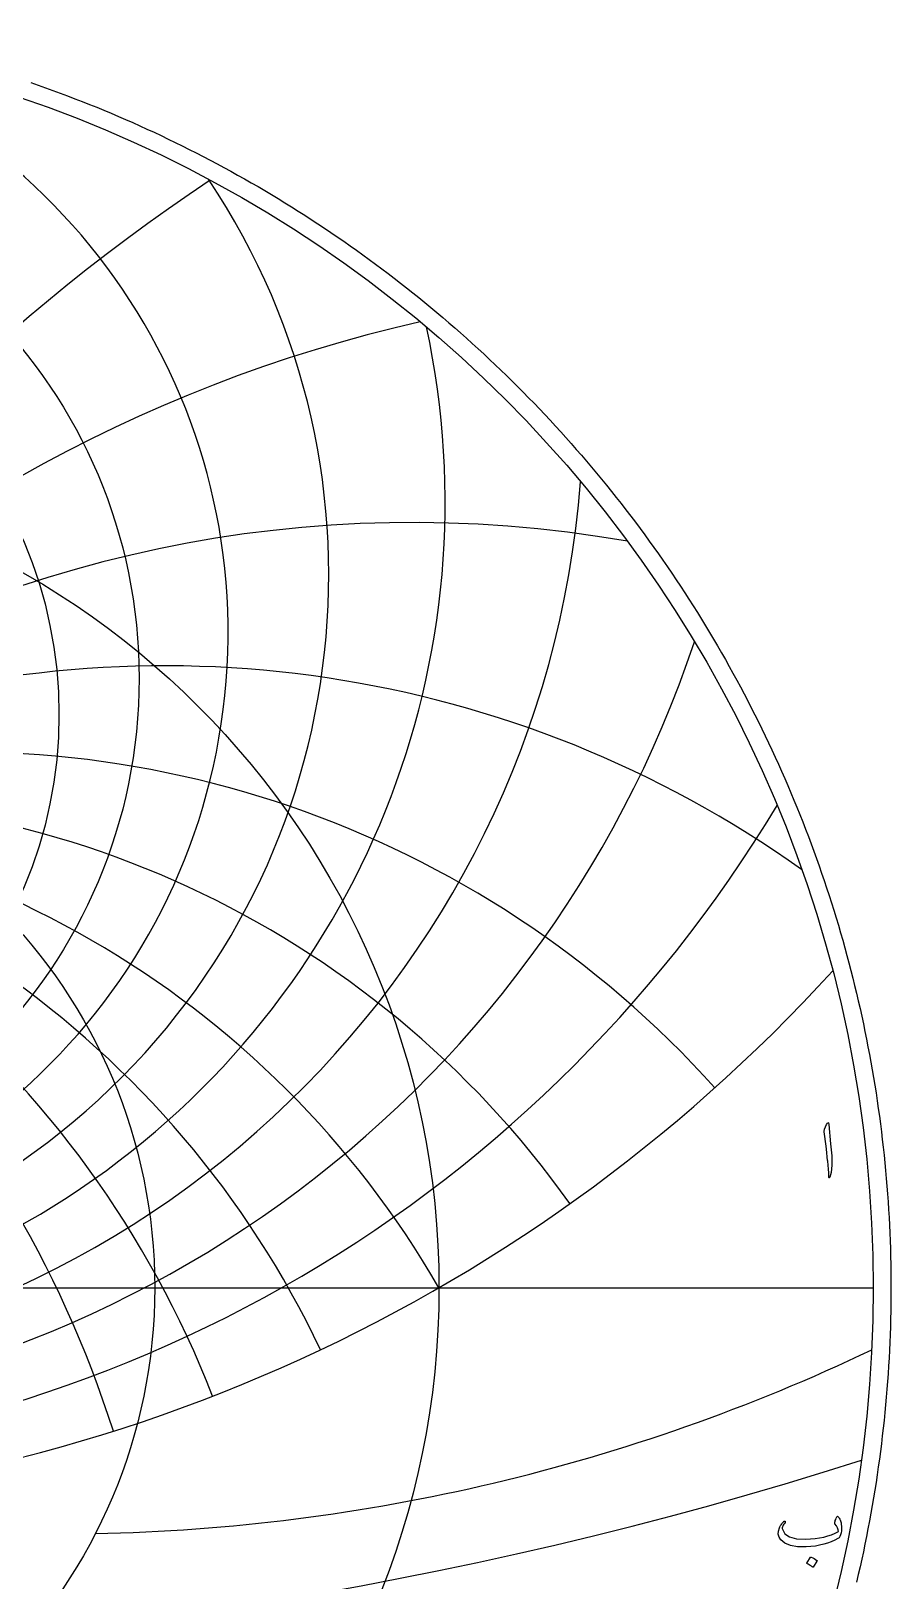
# Model space of a CAD drawing. Header units: millimetres. Extents: x -59 to 59, y -59 to 61.
# Drawn here: x 19.3 to 59.3, y -13.7 to 58.5 of the extents above; entities that cross this region are included whole.
import ezdxf

# ---------------------------------------------------------------- set-up
doc = ezdxf.new("R2010")
doc.units = ezdxf.units.MM
for name, color, linetype in [('CUT_OUTER', 1, 'Continuous'), ('ENGRAVE', 7, 'Continuous'), ('ENGRAVE_FINE', 8, 'Continuous'), ('TEXT', 5, 'Continuous')]:
    doc.layers.add(name, color=color, linetype=linetype)

msp = doc.modelspace()

# ---------------------------------------------------------------- linework, layer by layer
at = {"layer": 'CUT_OUTER'}
msp.add_lwpolyline([(19.299, 56.0982), (19.6429, 55.9787), (19.986, 55.8571), (20.3283, 55.7334), (20.6699, 55.6076), (21.0108, 55.4798), (21.3508, 55.3498), (21.69, 55.2177), (22.0284, 55.0836), (22.366, 54.9474), (22.7027, 54.8092), (23.0386, 54.6688), (23.3736, 54.5264), (23.7077, 54.382), (24.0409, 54.2355), (24.3733, 54.087), (24.7047, 53.9364), (25.0352, 53.7838), (25.3647, 53.6292), (25.6933, 53.4725), (26.0209, 53.3139), (26.3475, 53.1532), (26.6732, 52.9905), (26.9978, 52.8259), (27.3215, 52.6592), (27.6441, 52.4906), (27.9656, 52.32), (28.2861, 52.1474), (28.6056, 51.9729), (28.9239, 51.7964), (29.2412, 51.6179), (29.5574, 51.4375), (29.8724, 51.2552), (30.1863, 51.0709), (30.4991, 50.8847), (30.8108, 50.6967), (31.1213, 50.5066), (31.4306, 50.3147), (31.7387, 50.1209), (32.0457, 49.9252), (32.3514, 49.7277), (32.6559, 49.5282), (32.9592, 49.3269), (33.2612, 49.1238), (33.562, 48.9188), (33.8616, 48.7119), (34.1598, 48.5032), (34.4568, 48.2927), (34.7525, 48.0804), (35.0468, 47.8662), (35.3399, 47.6503), (35.6316, 47.4325), (35.9219, 47.213), (36.211, 46.9917), (36.4986, 46.7687), (36.7849, 46.5438), (37.0698, 46.3172), (37.3533, 46.0889), (37.6354, 45.8588), (37.9161, 45.6271), (38.1953, 45.3935), (38.4731, 45.1583), (38.7495, 44.9214), (39.0244, 44.6828), (39.2978, 44.4425), (39.5698, 44.2006), (39.8402, 43.9569), (40.1092, 43.7116), (40.3767, 43.4647), (40.6426, 43.2161), (40.907, 42.966), (41.1699, 42.7141), (41.4312, 42.4607), (41.6909, 42.2057), (41.9491, 41.9491), (42.2057, 41.6909), (42.4607, 41.4312), (42.7141, 41.1699), (42.966, 40.907), (43.2161, 40.6426), (43.4647, 40.3767), (43.7116, 40.1092), (43.9569, 39.8402), (44.2006, 39.5698), (44.4425, 39.2978), (44.6828, 39.0244), (44.9214, 38.7495), (45.1583, 38.4731), (45.3935, 38.1953), (45.6271, 37.9161), (45.8588, 37.6354), (46.0889, 37.3533), (46.3172, 37.0698), (46.5438, 36.7849), (46.7687, 36.4986), (46.9917, 36.211), (47.213, 35.9219), (47.4325, 35.6316), (47.6503, 35.3399), (47.8662, 35.0468), (48.0804, 34.7525), (48.2927, 34.4568), (48.5032, 34.1598), (48.7119, 33.8616), (48.9188, 33.562), (49.1238, 33.2612), (49.3269, 32.9592), (49.5282, 32.6559), (49.7277, 32.3514), (49.9252, 32.0457), (50.1209, 31.7387), (50.3147, 31.4306), (50.5066, 31.1213), (50.6967, 30.8108), (50.8847, 30.4991), (51.0709, 30.1863), (51.2552, 29.8724), (51.4375, 29.5574), (51.6179, 29.2412), (51.7964, 28.9239), (51.9729, 28.6056), (52.1474, 28.2861), (52.32, 27.9656), (52.4906, 27.6441), (52.6592, 27.3215), (52.8259, 26.9978), (52.9905, 26.6732), (53.1532, 26.3475), (53.3139, 26.0209), (53.4725, 25.6933), (53.6292, 25.3647), (53.7838, 25.0352), (53.9364, 24.7047), (54.087, 24.3733), (54.2355, 24.0409), (54.382, 23.7077), (54.5264, 23.3736), (54.6688, 23.0386), (54.8092, 22.7027), (54.9474, 22.366), (55.0836, 22.0284), (55.2177, 21.69), (55.3498, 21.3508), (55.4798, 21.0108), (55.6076, 20.6699), (55.7334, 20.3283), (55.8571, 19.986), (55.9787, 19.6429), (56.0982, 19.299), (56.2155, 18.9545), (56.3308, 18.6092), (56.4439, 18.2632), (56.5549, 17.9165), (56.6637, 17.5692), (56.7705, 17.2211), (56.8751, 16.8725), (56.9775, 16.5232), (57.0779, 16.1733), (57.176, 15.8227), (57.272, 15.4716), (57.3659, 15.1199), (57.4576, 14.7676), (57.5471, 14.4148), (57.6345, 14.0614), (57.7197, 13.7075), (57.8027, 13.3531), (57.8835, 12.9982), (57.9622, 12.6428), (58.0387, 12.2869), (58.113, 11.9305), (58.1851, 11.5737), (58.255, 11.2165), (58.3227, 10.8588), (58.3883, 10.5008), (58.4516, 10.1423), (58.5127, 9.7835), (58.5717, 9.4243), (58.6284, 9.0647), (58.6829, 8.7048), (58.7352, 8.3446), (58.7853, 7.984), (58.8332, 7.6232), (58.8788, 7.262), (58.9223, 6.9006), (58.9635, 6.5389), (59.0025, 6.177), (59.0393, 5.8149), (59.0739, 5.4525), (59.1062, 5.0899), (59.1364, 4.7272), (59.1643, 4.3642), (59.1899, 4.0011), (59.2134, 3.6379), (59.2346, 3.2745), (59.2535, 2.9109), (59.2703, 2.5473), (59.2848, 2.1836), (59.2971, 1.8198), (59.3071, 1.4559), (59.3149, 1.092), (59.3205, 0.728), (59.3239, 0.364), (59.325, 0), (59.3239, -0.364), (59.3205, -0.728), (59.3149, -1.092), (59.3071, -1.4559), (59.2971, -1.8198), (59.2848, -2.1836), (59.2703, -2.5473), (59.2535, -2.9109), (59.2346, -3.2745), (59.2134, -3.6379), (59.1899, -4.0011), (59.1643, -4.3642), (59.1364, -4.7272), (59.1062, -5.0899), (59.0739, -5.4525), (59.0393, -5.8149), (59.0025, -6.177), (58.9635, -6.5389), (58.9223, -6.9006), (58.8788, -7.262), (58.8332, -7.6232), (58.7853, -7.984), (58.7352, -8.3446), (58.6829, -8.7048), (58.6284, -9.0647), (58.5717, -9.4243), (58.5127, -9.7835), (58.4516, -10.1423), (58.3883, -10.5008), (58.3227, -10.8588), (58.255, -11.2165), (58.1851, -11.5737), (58.113, -11.9305), (58.0387, -12.2869), (57.9622, -12.6428), (57.8835, -12.9982), (57.8027, -13.3531), (57.7197, -13.7075)], dxfattribs=at)
at = {"layer": 'ENGRAVE'}
msp.add_lwpolyline([(-58.5, 0), (58.5, 0)], dxfattribs=at)
for centre, radius in [((0, 0), 58.5), ((0, 28.3656), 24.3408), ((0, 26.6768), 20.6117), ((0, 0), 38.2935), ((0, 0), 25.0665)]:
    msp.add_circle(centre, radius, dxfattribs=at)
for centre, radius, start, end in [((0, 30.4868), 28.48, 104.436571, 75.563429), ((0, 33.1631), 33.1631, 146.229962, 33.770038), ((0, 36.5742), 38.581, 167.806282, 12.193718), ((0, 40.9919), 45.0167, 184.422486, 355.577514), ((0, 46.8464), 52.9115, 198.487195, 341.512805), ((0, 54.8578), 62.9974, 210.960954, 329.039046), ((0, -22.1088), 44.2175, 30, 150), ((0, -22.1088), 44.2175, 30, 150), ((0, 66.3263), 76.587, 222.338487, 317.661513), ((20.5316, 76.6248), 88.0869, 271.151349, 295.481604)]:
    msp.add_arc(centre, radius, start, end, dxfattribs=at)
at = {"layer": 'ENGRAVE_FINE'}
for centre, radius, start, end in [((76.587, -22.1088), 88.435, 123.597602, 171.786789), ((76.587, -22.1088), 88.435, 123.597602, 171.786789), ((52.6964, -22.1088), 68.7902, 102.828506, 168.859628), ((52.6964, -22.1088), 68.7902, 102.828506, 168.859628), ((37.1029, -22.1088), 57.7219, 80.064286, 165.755974), ((37.1029, -22.1088), 57.7219, 80.064286, 165.755974), ((-25.529, -22.1088), 51.058, 17.587954, 125.482575), ((-25.529, -22.1088), 51.058, 17.587954, 125.482575), ((25.529, -22.1088), 51.058, 54.517425, 162.412046), ((25.529, -22.1088), 51.058, 54.517425, 162.412046), ((-16.0939, -22.1088), 47.0553, 21.252599, 138.119191), ((-16.0939, -22.1088), 47.0553, 21.252599, 138.119191), ((16.0939, -22.1088), 47.0553, 41.880809, 158.747401), ((16.0939, -22.1088), 47.0553, 41.880809, 158.747401), ((-7.7967, -22.1088), 44.8996, 25.342886, 144.580376), ((-7.7967, -22.1088), 44.8996, 25.342886, 144.580376), ((7.7967, -22.1088), 44.8996, 35.419624, 154.657114), ((7.7967, -22.1088), 44.8996, 35.419624, 154.657114), ((0, 173.6444), 190.6937, 252.309853, 287.690147)]:
    msp.add_arc(centre, radius, start, end, dxfattribs=at)
at = {"layer": 'TEXT'}
for points in [[(56.3299, 7.5964), (56.3652, 7.6647), (56.3936, 7.6887), (56.415, 7.6684), (56.4295, 7.6038), (56.5144, 6.6997), (56.5649, 6.1447), (56.5762, 5.7014), (56.5483, 5.3698), (56.4812, 5.1497), (56.469, 5.1317), (56.4581, 5.1221), (56.4487, 5.1207), (56.4406, 5.1276), (56.4341, 5.1384), (56.4295, 5.1525), (56.4268, 5.1698), (56.4258, 5.1903), (56.4258, 5.3502), (56.4185, 5.5197), (56.4037, 5.6989), (56.3816, 5.8878), (56.3767, 5.9372), (56.3622, 6.0705), (56.338, 6.2877), (56.3041, 6.589), (56.2229, 7.2569), (56.221, 7.2924), (56.2229, 7.3252), (56.2284, 7.3552), (56.2376, 7.3824)], [(56.873, -10.6677), (56.8978, -10.6988), (56.9206, -10.7332), (56.9412, -10.7708), (56.9598, -10.8116), (56.9763, -10.8554), (56.9907, -10.902), (57.003, -10.9514), (57.0133, -11.0035), (57.0267, -11.1082), (57.0299, -11.212), (57.023, -11.3148), (57.0059, -11.4168), (56.9801, -11.5077), (56.9469, -11.581), (56.9063, -11.6368), (56.8583, -11.6751), (56.7061, -11.7556), (56.5446, -11.8273), (56.3739, -11.8903), (56.194, -11.9445), (56.0049, -11.9895), (55.8065, -12.0248), (55.599, -12.0504), (55.3822, -12.0663), (54.9758, -12.0621), (54.6422, -12.0054), (54.3816, -11.8961), (54.1939, -11.7342), (54.1168, -11.6075), (54.0813, -11.4712), (54.0873, -11.3252), (54.1348, -11.1695), (54.1509, -11.136), (54.1694, -11.1017), (54.1905, -11.0668), (54.2142, -11.0312), (54.2403, -10.9948), (54.2691, -10.9578), (54.3003, -10.9201), (54.3341, -10.8817), (54.3454, -10.8709), (54.3572, -10.8642), (54.3694, -10.8616), (54.3821, -10.8632), (54.3906, -10.8665), (54.3978, -10.8725), (54.4035, -10.8812), (54.4079, -10.8928), (54.41, -10.9036), (54.4088, -10.914), (54.4044, -10.9239), (54.3968, -10.9334), (54.3652, -10.971), (54.3369, -11.0099), (54.3117, -11.0503), (54.2898, -11.092), (54.2748, -11.1319), (54.2668, -11.1705), (54.2656, -11.2076), (54.2714, -11.2433), (54.3867, -11.4521), (54.6035, -11.5985), (54.9218, -11.6827), (55.3416, -11.7046), (55.5723, -11.6958), (55.7922, -11.6765), (56.0013, -11.6469), (56.1996, -11.6068), (56.3872, -11.5564), (56.5644, -11.4957), (56.7313, -11.4245), (56.8878, -11.343), (56.8726, -11.2669), (56.838, -11.1825), (56.784, -11.0897), (56.7107, -10.9887), (56.7084, -10.979), (56.7088, -10.961), (56.7121, -10.9347), (56.7181, -10.9001), (56.7197, -10.8967), (56.7208, -10.8937), (56.7215, -10.8912), (56.7217, -10.8891), (56.7337, -10.842), (56.7513, -10.7894), (56.7743, -10.7313), (56.8029, -10.6677), (56.8156, -10.6483), (56.8315, -10.6418), (56.8507, -10.6483), (56.873, -10.6677)], [(55.5851, -12.546), (55.5897, -12.5414), (55.5962, -12.5387), (55.6045, -12.5377), (55.6146, -12.5387), (55.6864, -12.5677), (55.754, -12.6032), (55.8174, -12.6452), (55.8767, -12.6936), (55.8824, -12.701), (55.885, -12.7084), (55.8843, -12.7158), (55.8803, -12.7232), (55.7069, -13.0036), (55.7004, -13.0103), (55.6921, -13.0119), (55.682, -13.0085), (55.67, -12.9999), (55.6596, -12.9926), (55.6432, -12.9815), (55.6209, -12.9667), (55.5925, -12.9483), (55.5577, -12.9261), (55.5159, -12.9003), (55.4673, -12.8708), (55.4117, -12.8376), (55.4043, -12.832), (55.4006, -12.8265), (55.4006, -12.821), (55.4043, -12.8154)]]:
    msp.add_lwpolyline(points, close=True, dxfattribs=at)

doc.saveas('drawing.dxf')
